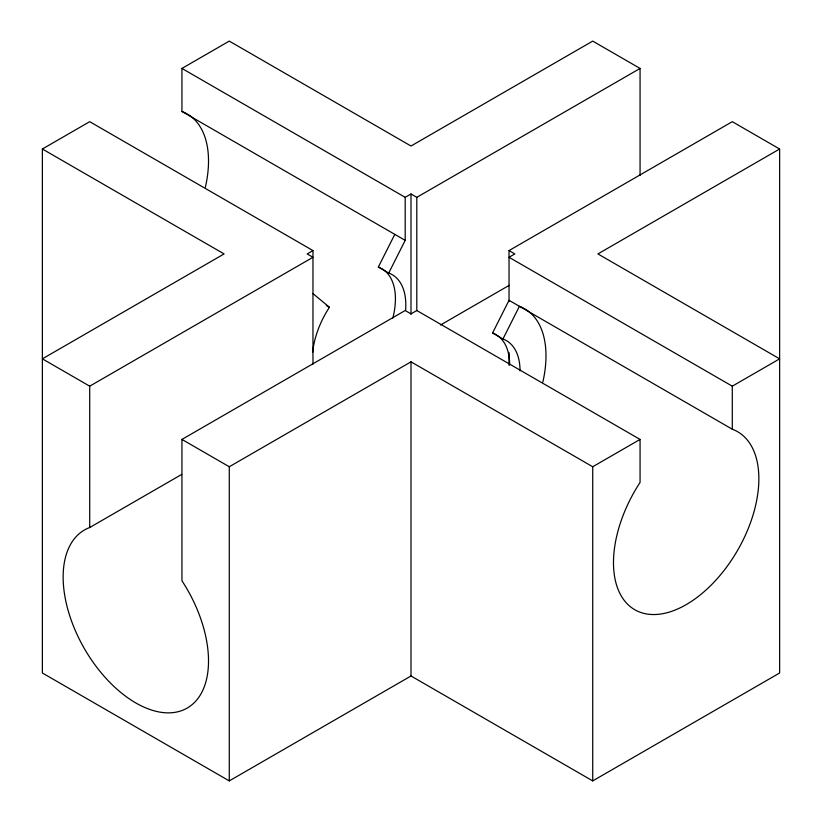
<?xml version="1.0" encoding="UTF-8"?>
<svg xmlns="http://www.w3.org/2000/svg" width="822" height="822" viewBox="0 0 822 822"><rect width="100%" height="100%" fill="white"/><g stroke="black" fill="none" stroke-linecap="round" stroke-linejoin="round"><path stroke-width="1.23" d="M405.585 310.305A66.079 38.151 -60 0 0 388.724 273.038L378.336 267.047L394.807 234.362M388.724 273.038L405.195 240.363L405.195 197.331L181.939 68.431L181.939 111.463L405.195 240.363M520.028 370.835A66.079 38.151 -60 0 0 502.951 338.983L492.563 332.992L509.034 300.307L732.289 429.207A102.791 59.348 -60 0 1 739.225 547.452A102.791 59.348 -60 0 1 633.125 608.712A102.791 59.348 -60 0 1 640.061 482.452L640.061 439.421L416.805 310.521L411 313.881L405.195 310.521L181.939 439.421L181.939 580.774A102.791 59.348 60 0 1 188.875 707.033A102.791 59.348 60 0 1 82.775 645.773A102.791 59.348 60 0 1 89.711 527.529L89.711 386.176L312.966 257.276L307.161 253.926L312.966 250.576L312.966 364.249M502.951 338.983L519.412 306.308A102.791 59.348 -60 0 1 523.686 308.219M509.034 301.51L509.034 250.576L732.289 121.677L779.626 149.008L779.626 672.992L592.724 780.9L411 675.982L229.276 780.9L42.374 672.992L42.374 149.008L89.711 121.677L312.966 250.576M181.939 68.431L229.276 41.1L411 146.018L592.724 41.1L640.061 68.431L640.061 175.405M405.195 197.331L411 193.971L416.805 197.331L640.061 68.431M89.711 527.529L181.734 474.397M440.5 325.009L509.239 285.316M181.939 439.421L229.276 466.752L411 361.834L592.724 466.752L640.061 439.421M779.626 149.008L597.913 253.926L779.626 358.844L732.289 386.176L509.034 257.276L514.839 253.926L509.034 250.576M326.324 305.476L329.437 307.274A66.079 38.151 -60 0 0 312.679 352.309M42.374 149.008L224.087 253.926L42.374 358.844L89.711 386.176M312.966 293.608L329.437 307.274M732.289 386.176L732.289 429.207M592.724 466.752L592.724 780.9M509.034 352.453L509.034 365.184M416.805 197.331L416.805 310.665M411 193.971L411 314.271M411 361.834L411 675.982M229.276 466.752L229.276 780.9M381.737 268.64A66.079 38.151 -60 0 1 392.844 318.052M378.336 267.047A66.079 38.151 -60 0 1 380.637 268.044M187.221 113.95A102.791 59.348 -60 0 1 205.387 187.18M181.939 111.463A102.791 59.348 -60 0 1 186.204 113.385M524.703 308.784A102.791 59.348 -60 0 1 542.859 382.014M497.022 335.242A66.079 38.151 -60 0 1 509.65 364.834M492.563 332.992A66.079 38.151 -60 0 1 495.964 334.585"/></g></svg>
